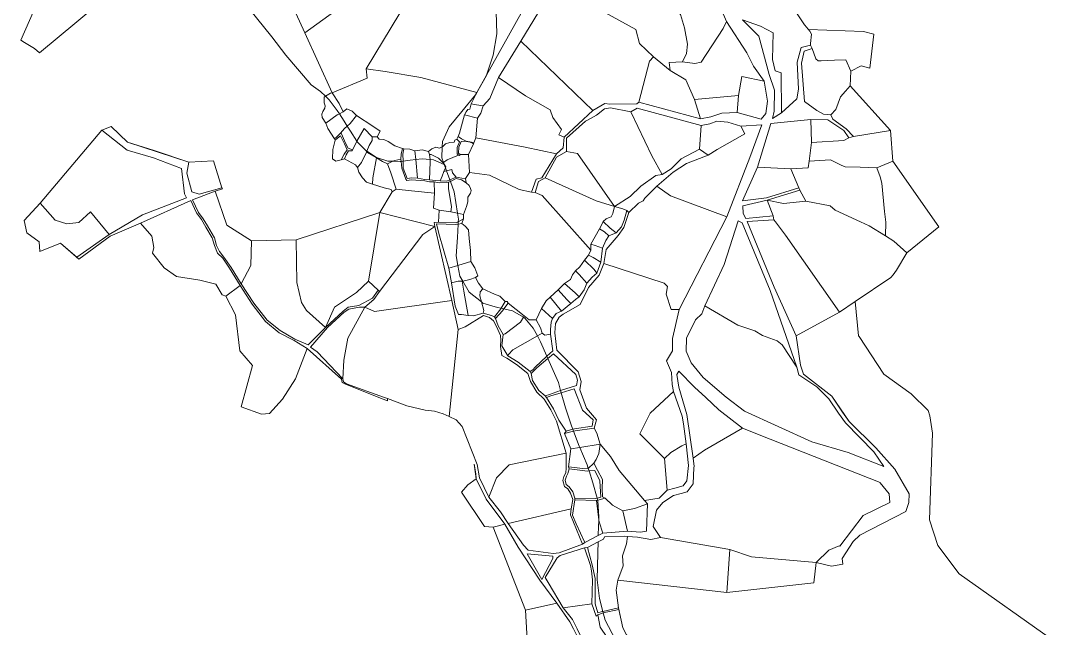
# Model space of a CAD drawing. Header units: metres. Extents: x 542555 to 550520, y 1840485 to 1846995.
# Drawn here: x 542655 to 543629, y 1846001 to 1846573 of the extents above; entities that cross this region are included whole.
import ezdxf

# ---------------------------------------------------------------- set-up
doc = ezdxf.new("R2010")
doc.units = ezdxf.units.M
doc.header["$MEASUREMENT"] = 0
doc.layers.add('Level 30', color=7, linetype='Continuous', lineweight=0)

msp = doc.modelspace()

# ---------------------------------------------------------------- linework, layer by layer
at = {"layer": 'Level 30', "color": 7, "linetype": 'Continuous', "lineweight": 0, "flags": 128}
for points in [[(542737.28, 1846692.23), (542761.17, 1846616.4), (542672.31, 1846542.5), (542667.59, 1846546.59), (542658.25, 1846552.2), (542654.74, 1846554.28), (542654.77, 1846554.34), (542718.92, 1846700.16), (542727.79, 1846697.11), (542730.87, 1846693.28), (542735.02, 1846691.45), (542737.28, 1846692.23)], [(542922.18, 1846561.33), (542947.86, 1846504.78), (542946.17, 1846504.37), (542941.6011, 1846501.559), (542941.6, 1846501.56), (542936.82, 1846505.9), (542928.17, 1846512.18), (542904.19, 1846540.22), (542891.2, 1846557.39), (542876.79, 1846575.35), (542862.15, 1846593.66), (542851.61, 1846609.42), (542823.26, 1846662.12), (542813.4301, 1846673.7199), (542813.5, 1846673.8), (542819.55, 1846678.47), (542866.4, 1846627.47), (542906.88, 1846595.03), (542922.18, 1846561.33)], [(542980.91, 1846603.86), (542922.18, 1846561.33), (542906.88, 1846595.03), (542916.55, 1846606.63), (542957.6, 1846632.16), (542980.91, 1846603.86)], [(543093.05, 1846623.36), (543098.6, 1846603.2), (543102.12, 1846580.9), (543102.77, 1846560.34), (543099.45, 1846540.36), (543093.1883, 1846521.4382), (543084.09, 1846505.12), (543031.39, 1846519.36), (542997.8, 1846525.02), (542980.03, 1846527.24), (543011.7, 1846579.86), (543012.77, 1846582.23), (542997.76, 1846597), (542990.16, 1846603.15), (543089.6497, 1846633.1052), (543093.05, 1846623.36)], [(543142.12, 1846609.2), (543093.1883, 1846521.4382), (543099.45, 1846540.36), (543102.77, 1846560.34), (543102.12, 1846580.9), (543098.6, 1846603.2), (543093.05, 1846623.36), (543089.6497, 1846633.1052), (543095.81, 1846634.96), (543110.27, 1846628.82), (543142.12, 1846609.2)], [(543289.26, 1846532.55), (543277.58, 1846533.97), (543281.36, 1846541.75), (543282.4, 1846550.51), (543279.38, 1846565.92), (543275.76, 1846578.42), (543266.83, 1846587.13), (543255.7, 1846598.44), (543240.42, 1846601.92), (543240.28, 1846606.8), (543259.72, 1846629.94), (543291.56, 1846613.3), (543297.13, 1846607.91), (543298.61, 1846603.79), (543308.18, 1846596.39), (543309.96, 1846593.28), (543319.13, 1846571.86), (543315.9, 1846565.25), (543295.16, 1846533.63), (543289.26, 1846532.55)], [(543011.7, 1846579.86), (542980.03, 1846527.24), (542980.91, 1846518.69), (542947.86, 1846504.78), (542922.18, 1846561.33), (542980.91, 1846603.86), (542989.14, 1846601.39), (543011.7, 1846579.86)], [(543246.71, 1846534.65), (543236.52, 1846495.91), (543234.6, 1846494.46), (543209.31, 1846494.19), (543204.66, 1846494.78), (543193.11, 1846488.28), (543125.34, 1846553.4), (543142.1, 1846580.86), (543147.87, 1846581.3), (543161.45, 1846588.14), (543162.21, 1846603.08), (543181.62, 1846591), (543195.32, 1846585.33), (543233.65, 1846564.27), (543237.24, 1846551.24), (543250.31, 1846538.58), (543246.71, 1846534.65)], [(543333.6, 1846520.15), (543330.48, 1846502.4), (543288.76, 1846498.62), (543280.77, 1846517.14), (543265.93, 1846525.96), (543265.11, 1846533.35), (543277.58, 1846533.97), (543289.26, 1846532.55), (543295.16, 1846533.63), (543315.9, 1846565.25), (543319.13, 1846571.86), (543338.06, 1846542.41), (543344.52, 1846529.82), (543354.33, 1846515.9), (543333.6, 1846520.15)], [(543334.14, 1846573.54), (543351.1, 1846567.68), (543363.02, 1846561.31), (543362.25, 1846536.19), (543364.76, 1846525.5), (543370.47, 1846523.72), (543370.89, 1846486), (543362.34, 1846480.68), (543363.86, 1846487.51), (543364.29, 1846507.18), (543359.25, 1846521.94), (543349.55, 1846558.02), (543334.14, 1846573.54)], [(543397.3615, 1846562.8889), (543396.35, 1846564.46), (543448.05, 1846562.66), (543457.67, 1846560), (543453.8, 1846528.11), (543445.9, 1846530.23), (543435.98, 1846525.15), (543431.46, 1846535.93), (543420.6615, 1846535.3898), (543408.07, 1846534.76), (543405.26, 1846535.04), (543403.01, 1846536.9), (543399.56, 1846546.39), (543398.24, 1846549.62), (543398.18, 1846551.35), (543399.17, 1846560.08), (543397.3615, 1846562.8889)], [(543125.34, 1846553.4), (543193.11, 1846488.28), (543166.1, 1846462.97), (543161.22, 1846465.3), (543163.76, 1846470.12), (543155.56, 1846481.6), (543153.14, 1846488.92), (543129.9, 1846501.92), (543104.5, 1846519.24), (543125.34, 1846553.4)], [(543399.56, 1846546.39), (543403.01, 1846536.9), (543405.26, 1846535.04), (543408.07, 1846534.76), (543420.6615, 1846535.3898), (543431.46, 1846535.93), (543435.98, 1846525.15), (543435.45, 1846511.29), (543431.0078, 1846506.3693), (543426.26, 1846501.11), (543421.81, 1846489.05), (543417.27, 1846484.01), (543410.43, 1846484.77), (543404.21, 1846488.26), (543392.53, 1846496.6), (543389.74, 1846532.76), (543392.24, 1846544.08), (543399.56, 1846546.39)], [(543288.76, 1846498.62), (543294.48, 1846480.37), (543236.52, 1846495.91), (543246.71, 1846534.65), (543250.31, 1846538.58), (543265.93, 1846525.96), (543280.77, 1846517.14), (543288.76, 1846498.62)], [(543084.09, 1846505.12), (543083.8123, 1846504.5508), (543082.84, 1846502.82), (543070.06, 1846487.22), (543057.92, 1846472.65), (543051.84, 1846459.09), (543051.5717, 1846453.9559), (543048.87, 1846452.81), (543045.56, 1846453.71), (543041.75, 1846451.9), (543038.47, 1846449.68), (543032.71, 1846450.95), (543025.77, 1846450.23), (543021.05, 1846451.75), (543015.21, 1846452.07), (543013.94, 1846452.35), (543006.78, 1846454.86), (543000.63, 1846459.09), (542996.36, 1846460.73), (542992.2, 1846461.12), (542990.12, 1846463.49), (542993.08, 1846468.58), (542986.03, 1846473.47), (542970.81, 1846483.44), (542966.82, 1846487.54), (542961.57, 1846489.73), (542958.19, 1846486.91), (542954.39, 1846494.8), (542947.86, 1846504.78), (542980.91, 1846518.69), (542980.03, 1846527.24), (542997.8, 1846525.02), (543031.39, 1846519.36), (543084.09, 1846505.12)], [(543084.09, 1846505.12), (543093.1883, 1846521.4382), (543093.03, 1846520.96), (543083.8123, 1846504.5508), (543084.09, 1846505.12)], [(543104.5, 1846519.24), (543129.9, 1846501.92), (543153.14, 1846488.92), (543155.56, 1846481.6), (543163.76, 1846470.12), (543161.22, 1846465.3), (543166.1, 1846462.97), (543165.28, 1846452.93), (543158.97, 1846447.25), (543129.52, 1846453.71), (543082.98, 1846462.34), (543084.59, 1846480.77), (543087.82, 1846485.66), (543089.86, 1846492.44), (543096.16, 1846499.49), (543104.5, 1846519.24)], [(543354.33, 1846515.9), (543357.63, 1846496.8), (543355.94, 1846485.41), (543351.58, 1846479.97), (543329.14, 1846486.19), (543330.48, 1846502.4), (543333.6, 1846520.15), (543354.33, 1846515.9)], [(543440.4753, 1846463.8582), (543438.59, 1846463.55), (543431.8, 1846470.89), (543419.09, 1846479.99), (543417.27, 1846484.01), (543421.81, 1846489.05), (543426.26, 1846501.11), (543431.0078, 1846506.3693), (543435.45, 1846511.29), (543473.52, 1846469.26), (543440.4753, 1846463.8582)], [(542941.6011, 1846501.559), (542945.14, 1846498.33), (542952.62, 1846488.2), (542954.6308, 1846485.0326), (542952.73, 1846484.03), (542941.82, 1846476.3), (542938.6, 1846481.57), (542938.22, 1846484.61), (542938.95, 1846487.23), (542941.08, 1846490.19), (542941.44, 1846492.67), (542940.37, 1846495.24), (542940.27, 1846500.74), (542941.6011, 1846501.559)], [(542958.19, 1846486.91), (542954.6308, 1846485.0326), (542952.62, 1846488.2), (542945.14, 1846498.33), (542941.6011, 1846501.559), (542946.17, 1846504.37), (542947.86, 1846504.78), (542954.39, 1846494.8), (542958.19, 1846486.91)], [(543083.8123, 1846504.5508), (543078.83, 1846494.34), (543077.39, 1846489.41), (543075.69, 1846489.07), (543074.01, 1846486.9), (543072.51, 1846484.03), (543067.61, 1846466.8), (543066.49, 1846463.68), (543065.37, 1846461.06), (543063.43, 1846460.24), (543062.59, 1846458.3), (543058.55, 1846458.16), (543054.61, 1846456.76), (543052.1, 1846454.18), (543051.5717, 1846453.9559), (543051.84, 1846459.09), (543057.92, 1846472.65), (543070.06, 1846487.22), (543082.84, 1846502.82), (543083.8123, 1846504.5508)], [(543330.48, 1846502.4), (543329.14, 1846486.19), (543314.57, 1846485.72), (543304.37, 1846482.1), (543294.48, 1846480.37), (543288.76, 1846498.62), (543330.48, 1846502.4)], [(543078.83, 1846494.34), (543083.59, 1846493.42), (543089.86, 1846492.44), (543087.82, 1846485.66), (543084.59, 1846480.77), (543072.51, 1846484.03), (543074.01, 1846486.9), (543075.69, 1846489.07), (543077.39, 1846489.41), (543078.83, 1846494.34)], [(542954.6308, 1846485.0326), (542959.07, 1846478.04), (542961.9731, 1846473.4474), (542959.42, 1846471.27), (542955.68, 1846466.73), (542951.98, 1846462.9), (542950.05, 1846461.34), (542943.87, 1846471.19), (542941.82, 1846476.3), (542952.73, 1846484.03), (542954.6308, 1846485.0326)], [(542958.19, 1846486.91), (542961.57, 1846489.73), (542966.82, 1846487.54), (542970.81, 1846483.44), (542964.72, 1846475.79), (542961.9731, 1846473.4474), (542959.07, 1846478.04), (542954.6308, 1846485.0326), (542958.19, 1846486.91)], [(542970.81, 1846483.44), (542986.03, 1846473.47), (542993.08, 1846468.58), (542990.12, 1846463.49), (542985.44, 1846463.49), (542978.09, 1846471.21), (542971.2563, 1846459.1553), (542965.05, 1846468.58), (542961.9731, 1846473.4474), (542964.72, 1846475.79), (542970.81, 1846483.44)], [(543084.59, 1846480.77), (543082.98, 1846462.34), (543081.18, 1846457.55), (543079.17, 1846458.45), (543073.96, 1846459.37), (543069.73, 1846461.33), (543066.49, 1846463.68), (543067.61, 1846466.8), (543072.51, 1846484.03), (543084.59, 1846480.77)], [(543229.08, 1846486.78), (543248.83, 1846445.47), (543258.49, 1846427.77), (543252.56, 1846427.06), (543238.55, 1846416.86), (543228.42, 1846407.01), (543213.72, 1846397.79), (543178.86, 1846447.67), (543168.41, 1846449.65), (543168.5, 1846462.02), (543186.33, 1846478.06), (543191.77, 1846480.99), (543196.58, 1846483.9), (543204.08, 1846489.6), (543209.97, 1846490.76), (543229.08, 1846486.78)], [(543295.29, 1846473.93), (543293.53, 1846451.66), (543276.43, 1846442.6), (543266.93, 1846433.14), (543258.49, 1846427.77), (543248.83, 1846445.47), (543229.08, 1846486.78), (543234.89, 1846490.37), (543295.29, 1846473.93)], [(543000, 1846216.92), (543000, 1846214.8021), (542995.98, 1846216.33), (542960.41, 1846230.32), (542957.41, 1846231.98), (542956.74, 1846235.23), (542924.48, 1846263.96), (542912.13, 1846271.57), (542898.11, 1846278.93), (542884.98, 1846289.33), (542872.72, 1846305.92), (542861.42, 1846323.3), (542851.26, 1846339.73), (542844.86, 1846349.07), (542840.04, 1846353.9), (542837.02, 1846360.88), (542834.89, 1846368.32), (542829.13, 1846378.4), (542824.92, 1846385.56), (542820.24, 1846391.9), (542814.94, 1846403.53), (542767.51, 1846382.17), (542739, 1846369.71), (542709.41, 1846348.09), (542707.57, 1846349.92), (542737.95, 1846371.31), (542769.5, 1846389.93), (542810.79, 1846405.79), (542809, 1846409.7), (542805.99, 1846433.57), (542779.71, 1846443.51), (542755.02, 1846450.89), (542731.16, 1846469.48), (542739.77, 1846473.21), (542755.1, 1846458.29), (542813.02, 1846439.49), (542811.05, 1846429), (542815.89, 1846411.44), (542822.66, 1846409.3), (542844.15, 1846415.43), (542844.6, 1846414.29), (542837.86, 1846412.15), (542816.31, 1846404.17), (542821.93, 1846392.14), (542826.45, 1846385.99), (542830.61, 1846379.59), (542836.98, 1846368.28), (542839.1, 1846360.89), (542841.83, 1846355.47), (542846, 1846349.96), (542852.68, 1846340.27), (542862.34, 1846324.86), (542874.24, 1846306.68), (542886.72, 1846290.7), (542899.06, 1846280.84), (542912.87, 1846272.71), (542925.42, 1846267.44), (542941.48, 1846283.8), (542958.13, 1846299.19), (542963.05, 1846302.86), (542972.86, 1846304.44), (542985.88, 1846311.56), (542991.13, 1846319.07), (542992.41, 1846317.78), (542986.99, 1846310.03), (542978.62, 1846302.95), (542973.6, 1846302.9), (542963.71, 1846301.14), (542959.14, 1846298.14), (542943.38, 1846283.86), (542927.36, 1846265.26), (542933.8, 1846260.97), (542958.06, 1846235.36), (542958.47, 1846232.57), (542961.37, 1846230.68), (542996.31, 1846218.29), (543000, 1846216.92)], [(542961.9731, 1846473.4474), (542965.05, 1846468.58), (542971.2563, 1846459.1553), (542970.42, 1846457.68), (542967.12, 1846451.21), (542963.03, 1846452.81), (542960.39, 1846457.3), (542956.65, 1846466.14), (542955.68, 1846466.73), (542959.42, 1846471.27), (542961.9731, 1846473.4474)], [(543332.6, 1846473.26), (543352.44, 1846474.67), (543340.89, 1846443.78), (543319.32, 1846388.02), (543266.27, 1846407.68), (543253.41, 1846417.04), (543268.88, 1846429.99), (543281.41, 1846438.15), (543301.8, 1846446.02), (543310.23, 1846451.4), (543336.16, 1846466.12), (543332.6, 1846473.26)], [(543332.6, 1846473.26), (543336.16, 1846466.12), (543310.23, 1846451.4), (543301.8, 1846446.02), (543293.53, 1846451.66), (543295.29, 1846473.93), (543303.46, 1846475.44), (543309.78, 1846478.05), (543320.17, 1846477.05), (543332.6, 1846473.26)], [(543398.9, 1846457.92), (543396.9, 1846440.36), (543395.93, 1846434.26), (543379.45, 1846433.2), (543348.06, 1846434.69), (543360.69, 1846475.87), (543398.39, 1846479.77), (543398.9, 1846457.92)], [(543429.31, 1846459.96), (543398.9, 1846457.92), (543398.39, 1846479.77), (543414.26, 1846479.22), (543429.55, 1846469.46), (543434.32, 1846462.46), (543429.31, 1846459.96)], [(542769.5, 1846389.93), (542737.95, 1846371.31), (542720.3, 1846392.73), (542709.54, 1846382.67), (542698.02, 1846381.34), (542687.32, 1846384.88), (542672.95, 1846400.92), (542731.16, 1846469.48), (542755.02, 1846450.89), (542779.71, 1846443.51), (542805.99, 1846433.57), (542809, 1846409.7), (542810.79, 1846405.79), (542769.5, 1846389.93)], [(542955.58, 1846464.35), (542959.38, 1846456.7), (542962.01, 1846450.97), (542959.32, 1846447.1), (542956.22, 1846441.55), (542951.48, 1846440.39), (542948.25, 1846442.76), (542948.36, 1846451.27), (542950.75, 1846460.17), (542953.04, 1846461.97), (542955.58, 1846464.35)], [(542963.03, 1846452.81), (542967.12, 1846451.21), (542966.28, 1846450.01), (542963.23, 1846450.1), (542961.07, 1846446.43), (542959.47, 1846442.5), (542956.22, 1846441.55), (542959.32, 1846447.1), (542962.01, 1846450.97), (542959.38, 1846456.7), (542955.58, 1846464.35), (542953.04, 1846461.97), (542950.75, 1846460.17), (542950.05, 1846461.34), (542951.98, 1846462.9), (542955.68, 1846466.73), (542956.65, 1846466.14), (542960.39, 1846457.3), (542963.03, 1846452.81)], [(542982.65, 1846455.14), (542980.4435, 1846449.7257), (542980.11, 1846449.94), (542971.78, 1846458.36), (542971.2563, 1846459.1553), (542978.09, 1846471.21), (542985.44, 1846463.49), (542985.49, 1846459.97), (542982.65, 1846455.14)], [(542990.12, 1846463.49), (542992.2, 1846461.12), (542996.36, 1846460.73), (543000.63, 1846459.09), (543006.78, 1846454.86), (543013.94, 1846452.35), (543012.96, 1846447.17), (543012.63, 1846442.43), (543006.77, 1846441.13), (543004.9602, 1846440.286), (543000.27, 1846440.37), (542989.59, 1846443.85), (542980.4435, 1846449.7257), (542982.65, 1846455.14), (542985.49, 1846459.97), (542985.44, 1846463.49), (542990.12, 1846463.49)], [(543081.18, 1846457.55), (543080.86, 1846456.85), (543079.91, 1846457.24), (543077.85, 1846458.18), (543072.61, 1846459.15), (543069.28, 1846459.04), (543067.1, 1846453.53), (543066.84, 1846447.97), (543068.22, 1846446.61), (543067.59, 1846445.66), (543066.78, 1846446.07), (543065.39, 1846447.46), (543065.59, 1846453.15), (543067.71, 1846458.79), (543065.37, 1846461.06), (543066.49, 1846463.68), (543069.73, 1846461.33), (543073.96, 1846459.37), (543079.17, 1846458.45), (543081.18, 1846457.55)], [(543475.71, 1846440.49), (543460.48, 1846434.15), (543444.9184, 1846434.6935), (543430.7, 1846435.19), (543426.85, 1846436.56), (543416.86, 1846441.57), (543396.9, 1846440.36), (543398.9, 1846457.92), (543429.31, 1846459.96), (543434.32, 1846462.46), (543438.59, 1846463.55), (543440.4753, 1846463.8582), (543473.52, 1846469.26), (543475.71, 1846440.49)], [(542780.31, 1846450.51), (542813.02, 1846439.49), (542755.1, 1846458.29), (542780.31, 1846450.51)], [(542971.2563, 1846459.1553), (542971.78, 1846458.36), (542980.11, 1846449.94), (542980.4435, 1846449.7257), (542980.16, 1846449.03), (542975.45, 1846439.28), (542971.84, 1846434.52), (542969.78, 1846436.96), (542959.47, 1846442.5), (542961.07, 1846446.43), (542963.23, 1846450.1), (542966.28, 1846450.01), (542967.12, 1846451.21), (542970.42, 1846457.68), (542971.2563, 1846459.1553)], [(543051.5717, 1846453.9559), (543051.03, 1846443.59), (543052.6983, 1846439.0182), (543052.46, 1846438.83), (543047.83, 1846443.37), (543041.19, 1846446.84), (543039.55, 1846446.61), (543038.47, 1846449.68), (543041.75, 1846451.9), (543045.56, 1846453.71), (543048.87, 1846452.81), (543051.5717, 1846453.9559)], [(543065.39, 1846447.46), (543066.78, 1846446.07), (543056.12, 1846441.72), (543052.6988, 1846439.0186), (543052.6983, 1846439.0182), (543051.03, 1846443.59), (543051.5717, 1846453.9559), (543052.1, 1846454.18), (543054.61, 1846456.76), (543058.55, 1846458.16), (543062.59, 1846458.3), (543063.43, 1846460.24), (543065.37, 1846461.06), (543067.71, 1846458.79), (543065.59, 1846453.15), (543065.39, 1846447.46)], [(543080.86, 1846456.85), (543076.15, 1846446.76), (543068.22, 1846446.61), (543066.84, 1846447.97), (543067.1, 1846453.53), (543069.28, 1846459.04), (543072.61, 1846459.15), (543077.85, 1846458.18), (543079.91, 1846457.24), (543080.86, 1846456.85)], [(543082.98, 1846462.34), (543129.52, 1846453.71), (543158.97, 1846447.25), (543145.15, 1846424.84), (543139.81, 1846423.52), (543135.62, 1846411.17), (543123.8, 1846413.87), (543095.91, 1846427.12), (543077.17, 1846429.61), (543076.15, 1846446.76), (543080.86, 1846456.85), (543081.18, 1846457.55), (543082.98, 1846462.34)], [(542980.16, 1846449.03), (542989.73, 1846443.58), (542986.2, 1846424.63), (542985.7, 1846418.84), (542980.29, 1846420.61), (542976.31, 1846424.63), (542973.09, 1846430.19), (542971.84, 1846434.52), (542975.45, 1846439.28), (542980.16, 1846449.03)], [(542980.4435, 1846449.7257), (542989.59, 1846443.85), (543000.27, 1846440.37), (543004.9602, 1846440.286), (542999.93, 1846437.94), (542995.2, 1846440.2), (542989.73, 1846443.58), (542980.16, 1846449.03), (542980.4435, 1846449.7257)], [(543008.26, 1846414.03), (543004.28, 1846411.69), (543003.3, 1846413.6), (542996.72, 1846415.22), (542985.7, 1846418.84), (542986.2, 1846424.63), (542989.73, 1846443.58), (542995.2, 1846440.2), (542999.93, 1846437.94), (543003.06, 1846429.36), (543008.26, 1846414.03)], [(543013.94, 1846452.35), (543015.21, 1846452.07), (543014.34, 1846446.87), (543014.5828, 1846440.4947), (543012.8433, 1846440.2702), (543012.63, 1846442.43), (543012.96, 1846447.17), (543013.94, 1846452.35)], [(543021.44, 1846441.38), (543014.5828, 1846440.4947), (543014.34, 1846446.87), (543015.21, 1846452.07), (543021.05, 1846451.75), (543025.77, 1846450.23), (543026.5299, 1846441.945), (543021.44, 1846441.38)], [(543032.61, 1846442.62), (543026.5299, 1846441.945), (543025.77, 1846450.23), (543032.71, 1846450.95), (543038.47, 1846449.68), (543039.55, 1846446.61), (543040.0039, 1846441.9888), (543032.61, 1846442.62)], [(543053.1584, 1846437.7572), (543053.38, 1846437.15), (543043.27, 1846441.71), (543040.0039, 1846441.9888), (543039.55, 1846446.61), (543041.19, 1846446.84), (543047.83, 1846443.37), (543052.46, 1846438.83), (543053.1584, 1846437.7572)], [(543077.17, 1846429.61), (543073.24, 1846424.11), (543069.99, 1846424.34), (543064.55, 1846425.42), (543061.08, 1846429.43), (543060.49, 1846432.47), (543055.5299, 1846431.2633), (543054.5274, 1846434.0093), (543054.96, 1846434.99), (543053.1604, 1846437.7542), (543052.6988, 1846439.0186), (543056.12, 1846441.72), (543066.78, 1846446.07), (543067.59, 1846445.66), (543068.22, 1846446.61), (543076.15, 1846446.76), (543077.17, 1846429.61)], [(543196.47, 1846403.06), (543148.31, 1846424.66), (543158.97, 1846444.07), (543168.41, 1846449.65), (543178.86, 1846447.67), (543213.72, 1846397.79), (543196.47, 1846403.06)], [(543293.53, 1846451.66), (543301.8, 1846446.02), (543281.41, 1846438.15), (543268.88, 1846429.99), (543253.41, 1846417.04), (543242.05, 1846405.71), (543240.67, 1846403.15), (543236.28, 1846401.03), (543227.11, 1846392.19), (543225.15, 1846393.91), (543221.47, 1846395.66), (543213.72, 1846397.79), (543228.42, 1846407.01), (543238.55, 1846416.86), (543252.56, 1846427.06), (543258.49, 1846427.77), (543266.93, 1846433.14), (543276.43, 1846442.6), (543293.53, 1846451.66)], [(542813.02, 1846439.49), (542836.22, 1846440.72), (542844.15, 1846415.43), (542822.66, 1846409.3), (542815.89, 1846411.44), (542811.05, 1846429), (542813.02, 1846439.49)], [(543044.02, 1846420.82), (543044.11, 1846410.15), (543022.53, 1846412.55), (543008.26, 1846414.03), (543003.06, 1846429.36), (542999.93, 1846437.94), (543004.9602, 1846440.286), (543011.99, 1846440.16), (543012.8433, 1846440.2702), (543013.49, 1846433.72), (543017.29, 1846423.44), (543018.29, 1846422.15), (543022.63, 1846422.94), (543035.11, 1846421.99), (543039.6, 1846421.08), (543044.02, 1846420.82)], [(543011.99, 1846440.16), (543004.9602, 1846440.286), (543006.77, 1846441.13), (543012.63, 1846442.43), (543012.8433, 1846440.2702), (543011.99, 1846440.16)], [(543059.1243, 1846421.416), (543057.46, 1846420.57), (543048.75, 1846420.05), (543044.02, 1846420.82), (543039.6, 1846421.08), (543035.11, 1846421.99), (543022.63, 1846422.94), (543018.29, 1846422.15), (543017.29, 1846423.44), (543013.49, 1846433.72), (543012.8433, 1846440.2702), (543014.5828, 1846440.4947), (543014.84, 1846433.74), (543018.63, 1846423.99), (543022.8, 1846424.81), (543028.13, 1846424.5), (543035.11, 1846423.07), (543039.58, 1846422.92), (543045.12, 1846422.36), (543049.59, 1846421.95), (543055.8, 1846421.75), (543058.5771, 1846422.9148), (543059.1243, 1846421.416)], [(543026.5299, 1846441.945), (543028.13, 1846424.5), (543022.8, 1846424.81), (543018.63, 1846423.99), (543014.84, 1846433.74), (543014.5828, 1846440.4947), (543021.44, 1846441.38), (543026.5299, 1846441.945)], [(543040.0039, 1846441.9888), (543040.21, 1846439.89), (543039.58, 1846422.92), (543035.11, 1846423.07), (543028.13, 1846424.5), (543026.5299, 1846441.945), (543032.61, 1846442.62), (543040.0039, 1846441.9888)], [(543053.38, 1846437.15), (543054.527, 1846434.0083), (543053.05, 1846430.66), (543051.36, 1846426.26), (543049.59, 1846421.95), (543045.12, 1846422.36), (543039.58, 1846422.92), (543040.21, 1846439.89), (543040.0039, 1846441.9888), (543043.27, 1846441.71), (543053.38, 1846437.15)], [(543053.1584, 1846437.7572), (543052.46, 1846438.83), (543052.6983, 1846439.0182), (543053.1584, 1846437.7572)], [(543055.5292, 1846431.2631), (543053.05, 1846430.66), (543054.527, 1846434.0083), (543055.5292, 1846431.2631)], [(543054.96, 1846434.99), (543054.5274, 1846434.0093), (543053.1604, 1846437.7542), (543054.96, 1846434.99)], [(543379.45, 1846433.2), (543387.16, 1846415.4), (543356.82, 1846405.98), (543334.21, 1846403.17), (543348.06, 1846434.69), (543379.45, 1846433.2)], [(543468.86, 1846382.93), (543468.58, 1846370.26), (543453.19, 1846379.51), (543445.1709, 1846383.2405), (543421.44, 1846394.28), (543416.49, 1846398.29), (543393.69, 1846402.81), (543388.11, 1846413.06), (543387.16, 1846415.4), (543379.45, 1846433.2), (543395.93, 1846434.26), (543396.9, 1846440.36), (543416.86, 1846441.57), (543426.85, 1846436.56), (543430.7, 1846435.19), (543444.9184, 1846434.6935), (543460.48, 1846434.15), (543463.76, 1846425.78), (543465.3, 1846419.7), (543467.83, 1846392.9), (543468.86, 1846382.93)], [(543475.71, 1846440.49), (543519.02, 1846378.74), (543488.68, 1846354.01), (543476.44, 1846365.06), (543468.58, 1846370.26), (543468.86, 1846382.93), (543467.83, 1846392.9), (543465.3, 1846419.7), (543463.76, 1846425.78), (543460.48, 1846434.15), (543475.71, 1846440.49)], [(543055.8, 1846421.75), (543049.59, 1846421.95), (543051.36, 1846426.26), (543053.05, 1846430.66), (543055.5292, 1846431.2631), (543058.5771, 1846422.9148), (543055.8, 1846421.75)], [(543058.5774, 1846422.9149), (543058.5771, 1846422.9148), (543055.5292, 1846431.2631), (543055.5299, 1846431.2633), (543060.49, 1846432.47), (543061.08, 1846429.43), (543064.55, 1846425.42), (543058.5774, 1846422.9149)], [(543073.24, 1846424.11), (543073.97, 1846420.01), (543069.46, 1846422.78), (543064.68, 1846424.24), (543059.1246, 1846421.4161), (543059.1243, 1846421.416), (543058.5771, 1846422.9148), (543058.5774, 1846422.9149), (543064.55, 1846425.42), (543069.99, 1846424.34), (543073.24, 1846424.11)], [(543073.97, 1846420.01), (543076.89, 1846417.59), (543078.09, 1846414.68), (543078.66, 1846412.72), (543078.16, 1846410.17), (543075.72, 1846406.41), (543075.56, 1846402.29), (543074.41, 1846397.86), (543071.6, 1846390.35), (543065.8945, 1846391.5063), (543062.77, 1846411.43), (543059.1243, 1846421.416), (543059.1246, 1846421.4161), (543064.68, 1846424.24), (543069.46, 1846422.78), (543073.97, 1846420.01)], [(543191.39, 1846356.6), (543189, 1846351.9), (543185.35, 1846347.33), (543181.02, 1846340.98), (543176.79, 1846337.08), (543174.16, 1846333.28), (543172.33, 1846328.94), (543166.53, 1846325.21), (543160.65, 1846319.39), (543153.11, 1846312.46), (543149.26, 1846308.82), (543144.96, 1846301.77), (543139.88, 1846290.94), (543133.34, 1846290.95), (543128.65, 1846294.67), (543113.39, 1846306.84), (543112.49, 1846308.32), (543110.57, 1846308.28), (543105.59, 1846313.2), (543100.78, 1846315.14), (543089.83, 1846320.17), (543085.65, 1846325.55), (543082.9, 1846330.91), (543084.99, 1846332.43), (543082.15, 1846339.94), (543078.34, 1846345.8), (543078.02, 1846356.32), (543076.79, 1846367.56), (543076.18, 1846375.69), (543073.02, 1846379.1), (543069.96, 1846381.73), (543071.52, 1846386.23), (543071.6, 1846390.35), (543074.41, 1846397.86), (543075.56, 1846402.29), (543075.72, 1846406.41), (543078.16, 1846410.17), (543078.66, 1846412.72), (543078.09, 1846414.68), (543076.89, 1846417.59), (543073.97, 1846420.01), (543073.24, 1846424.11), (543077.17, 1846429.61), (543095.91, 1846427.12), (543123.8, 1846413.87), (543135.62, 1846411.17), (543138.87, 1846410.77), (543145.51, 1846407.99), (543191.39, 1846356.6)], [(543148.31, 1846424.66), (543196.47, 1846403.06), (543213.72, 1846397.79), (543212.04, 1846391.02), (543210.36, 1846388.07), (543207.96, 1846387.16), (543205.83, 1846386.17), (543203.08, 1846383.55), (543201.26, 1846380.07), (543199.55, 1846376.56), (543191.29, 1846362.22), (543191.39, 1846356.6), (543145.51, 1846407.99), (543138.87, 1846410.77), (543142.14, 1846421.41), (543148.31, 1846424.66)], [(543048.66, 1846394.2), (543048, 1846383.09), (543043.85, 1846382.62), (543044.36, 1846378.76), (542992.7, 1846392.24), (543004.28, 1846411.69), (543008.26, 1846414.03), (543022.53, 1846412.55), (543044.11, 1846410.15), (543043.16, 1846396.15), (543048.66, 1846394.2)], [(543060.31, 1846397.58), (543059.56, 1846392.79), (543048.66, 1846394.2), (543043.16, 1846396.15), (543044.11, 1846410.15), (543044.02, 1846420.82), (543048.75, 1846420.05), (543057.46, 1846420.57), (543057.34, 1846414.58), (543060.31, 1846397.58)], [(543062.77, 1846411.43), (543065.8945, 1846391.5063), (543059.56, 1846392.79), (543060.31, 1846397.58), (543057.34, 1846414.58), (543057.46, 1846420.57), (543059.1243, 1846421.416), (543062.77, 1846411.43)], [(543253.41, 1846417.04), (543266.27, 1846407.68), (543319.32, 1846388.02), (543274.46, 1846300.76), (543266.92, 1846300.71), (543262.33, 1846315.33), (543263.41, 1846322.36), (543260.27, 1846325.56), (543203.62, 1846344.04), (543205.67, 1846357.21), (543217.2, 1846370.42), (543222.55, 1846377.98), (543227.11, 1846392.19), (543236.28, 1846401.03), (543240.67, 1846403.15), (543242.05, 1846405.71), (543253.41, 1846417.04)], [(542871.37, 1846342.19), (542862.34, 1846324.86), (542852.68, 1846340.27), (542846, 1846349.96), (542841.83, 1846355.47), (542839.1, 1846360.89), (542836.98, 1846368.28), (542830.61, 1846379.59), (542826.45, 1846385.99), (542821.93, 1846392.14), (542816.31, 1846404.17), (542837.86, 1846412.15), (542848.72, 1846380.26), (542872.09, 1846365.27), (542871.37, 1846342.19)], [(543388.11, 1846413.06), (543393.69, 1846402.81), (543372.59, 1846400.46), (543357.3, 1846403.58), (543388.11, 1846413.06)], [(542672.95, 1846400.92), (542687.32, 1846384.88), (542698.02, 1846381.34), (542709.54, 1846382.67), (542720.3, 1846392.73), (542737.95, 1846371.31), (542707.57, 1846349.92), (542692.25, 1846363.36), (542672.65, 1846355.32), (542672.19, 1846364.41), (542660.51, 1846373.08), (542657.89, 1846384.7), (542672.95, 1846400.92)], [(542861.42, 1846323.3), (542847.77, 1846313.44), (542844.46, 1846314.59), (542838.53, 1846324.59), (542823.41, 1846328.4), (542801.24, 1846331.96), (542789.67, 1846340.04), (542778.66, 1846353.64), (542780.12, 1846359.14), (542778.25, 1846369.7), (542767.51, 1846382.17), (542814.94, 1846403.53), (542820.24, 1846391.9), (542824.92, 1846385.56), (542829.13, 1846378.4), (542834.89, 1846368.32), (542837.02, 1846360.88), (542840.04, 1846353.9), (542844.86, 1846349.07), (542851.26, 1846339.73), (542861.42, 1846323.3)], [(543213.72, 1846397.79), (543221.47, 1846395.66), (543225.15, 1846393.91), (543222.72, 1846384.86), (543220.14, 1846378.54), (543215.07, 1846373.07), (543209.58, 1846377.33), (543203.08, 1846383.55), (543205.83, 1846386.17), (543207.96, 1846387.16), (543210.36, 1846388.07), (543212.04, 1846391.02), (543213.72, 1846397.79)], [(543357.3, 1846403.58), (543362.84, 1846388.91), (543337.26, 1846386.39), (543334.87, 1846391.25), (543334.26, 1846398.28), (543357.3, 1846403.58)], [(543468.58, 1846370.26), (543476.44, 1846365.06), (543488.68, 1846354.01), (543478.89, 1846337.76), (543475.93, 1846333.33), (543473.63, 1846330.8), (543440.1801, 1846308.3688), (543440.0602, 1846308.2883), (543425.24, 1846298.35), (543374.65, 1846370.73), (543365.18, 1846383.16), (543363.54, 1846385.17), (543362.84, 1846388.91), (543357.3, 1846403.58), (543372.59, 1846400.46), (543393.69, 1846402.81), (543416.49, 1846398.29), (543421.44, 1846394.28), (543445.1709, 1846383.2405), (543453.19, 1846379.51), (543468.58, 1846370.26)], [(542992.7, 1846392.24), (542982.03, 1846327.3), (542970.64, 1846316.73), (542950.04, 1846302.86), (542941.48, 1846283.8), (542923.57, 1846299.91), (542919.02, 1846307.29), (542914.78, 1846326.04), (542913.94, 1846366.48), (542992.7, 1846392.24)], [(542992.7, 1846392.24), (543044.36, 1846378.76), (543033.19, 1846371.45), (542992.41, 1846317.78), (542991.13, 1846319.07), (542982.03, 1846327.3), (542992.7, 1846392.24)], [(543066.78, 1846385.86), (543066.6313, 1846383.4506), (543064.59, 1846382.29), (543048, 1846383.09), (543048.66, 1846394.2), (543059.56, 1846392.79), (543065.8945, 1846391.5063), (543066.78, 1846385.86)], [(543065.8945, 1846391.5063), (543071.6, 1846390.35), (543071.52, 1846386.23), (543066.6313, 1846383.4506), (543066.78, 1846385.86), (543065.8945, 1846391.5063)], [(543066.6313, 1846383.4506), (543071.52, 1846386.23), (543069.96, 1846381.73), (543066.487, 1846381.112), (543066.6313, 1846383.4506)], [(543225.15, 1846393.91), (543227.11, 1846392.19), (543222.55, 1846377.98), (543217.2, 1846370.42), (543205.67, 1846357.21), (543203.62, 1846344.04), (543199.04, 1846333.11), (543189.1, 1846321.62), (543181.34, 1846305.56), (543165.45, 1846296.48), (543161.44, 1846293.51), (543158.02, 1846287.71), (543157.58, 1846278.79), (543159.21, 1846262.43), (543179.27, 1846241.92), (543182.24, 1846233), (543181.05, 1846224.97), (543187.3, 1846207.72), (543196.81, 1846197.01), (543194.38, 1846189.02), (543176.49, 1846186.49), (543175.1197, 1846186.1346), (543174.4258, 1846187.9685), (543176.09, 1846188.45), (543192.74, 1846190.93), (543193.45, 1846196.84), (543183.52, 1846205.94), (543175.65, 1846225.9), (543163.4401, 1846222.372), (543162.89, 1846224.3379), (543177.79, 1846229.25), (543178.71, 1846234.25), (543177.13, 1846239.51), (543156.28, 1846259.12), (543150.8937, 1846254.6007), (543149.9816, 1846256.6946), (543155.47, 1846261.78), (543153.34, 1846277.61), (543153.25, 1846281.9), (543153.92, 1846288.94), (543155.38, 1846292.3), (543158.59, 1846296.83), (543163.7, 1846299.33), (543172.67, 1846306.35), (543176.96, 1846310.12), (543180.45, 1846312.56), (543185.01, 1846319.39), (543187.54, 1846325.42), (543192.72, 1846331.12), (543196.88, 1846334.98), (543200.74, 1846345.22), (543202.37, 1846358.5), (543205.57, 1846365.6), (543208.25, 1846370.27), (543215.07, 1846373.07), (543220.14, 1846378.54), (543222.72, 1846384.86), (543225.15, 1846393.91)], [(543425.24, 1846298.35), (543384.46, 1846276.03), (543363.87, 1846321.92), (543338.34, 1846383.58), (543363.54, 1846385.17), (543365.18, 1846383.16), (543374.65, 1846370.73), (543425.24, 1846298.35)], [(542987.71, 1846299.02), (542978.62, 1846302.95), (542986.99, 1846310.03), (542992.41, 1846317.78), (543033.19, 1846371.45), (543044.36, 1846378.76), (543060.66, 1846309.23), (542987.71, 1846299.02)], [(543185.63, 1846081.43), (543183.63, 1846079.77), (543172.23, 1846107.55), (543172.87, 1846112.98), (543174.37, 1846121.95), (543172.22, 1846127.69), (543169.66, 1846131.86), (543166.66, 1846133.96), (543164.87, 1846139.62), (543165.81, 1846143.62), (543167.94, 1846146.99), (543168.14, 1846151.38), (543168.05, 1846165.33), (543159.13, 1846195.61), (543153.81, 1846206.16), (543147.46, 1846216.26), (543140.44, 1846222.92), (543134.67, 1846232.97), (543132.07, 1846240.48), (543121.28, 1846249.02), (543112.22, 1846254.8), (543107.73, 1846257.54), (543106.22, 1846266.05), (543106.48, 1846271.8), (543106.18, 1846276.29), (543102.48, 1846284.78), (543099.58, 1846290.2), (543095.86, 1846293.12), (543090.4, 1846295.15), (543073.14, 1846284.44), (543066.46, 1846281.94), (543060.66, 1846309.23), (543044.36, 1846378.76), (543043.85, 1846382.62), (543048, 1846383.09), (543064.59, 1846382.29), (543066.6313, 1846383.4506), (543066.487, 1846381.112), (543064.34, 1846380.73), (543046.2, 1846381.33), (543048.13, 1846372.34), (543057.6, 1846339.61), (543060.13, 1846325.83), (543063.8, 1846303.77), (543066.92, 1846296.1), (543069.64, 1846295.89), (543075.96, 1846295.25), (543081.03, 1846294.93), (543090.09, 1846297.15), (543097.74, 1846295.11), (543100.62, 1846293.73), (543101.48, 1846292.38), (543104.17, 1846285.29), (543108.94, 1846277.23), (543108.27, 1846271.93), (543107.71, 1846266.53), (543113.18, 1846257.18), (543122.89, 1846251.06), (543134.14, 1846242.4), (543135.09, 1846240.33), (543136.59, 1846234.04), (543142.42, 1846224.47), (543148.31, 1846219.49), (543149.51, 1846217.97), (543156.08, 1846207.19), (543161.33, 1846196.47), (543168.14, 1846186.15), (543166.62, 1846183.93), (543172.58, 1846169.4), (543170.43, 1846152.44), (543170.86, 1846150.72), (543169.74, 1846146.43), (543168.29, 1846143.72), (543167.16, 1846139.93), (543168.03, 1846135.95), (543170.95, 1846133.76), (543174.28, 1846128.96), (543176.29, 1846123.2), (543176.32, 1846121.48), (543174.09, 1846107.03), (543177.63, 1846098.97), (543185.63, 1846081.43)], [(543065.71, 1846368.52), (543064.46, 1846351.17), (543066.1518, 1846342.2154), (543057.6, 1846339.61), (543048.13, 1846372.34), (543046.2, 1846381.33), (543064.34, 1846380.73), (543066.487, 1846381.112), (543065.71, 1846368.52)], [(543069.96, 1846381.73), (543073.02, 1846379.1), (543076.18, 1846375.69), (543076.79, 1846367.56), (543078.02, 1846356.32), (543078.34, 1846345.8), (543071.32, 1846343.79), (543066.1518, 1846342.2154), (543064.46, 1846351.17), (543065.71, 1846368.52), (543066.487, 1846381.112), (543069.96, 1846381.73)], [(543199.55, 1846376.56), (543204.15, 1846373.92), (543208.25, 1846370.27), (543205.57, 1846365.6), (543202.37, 1846358.5), (543195.47, 1846361.13), (543191.29, 1846362.22), (543199.55, 1846376.56)], [(543203.08, 1846383.55), (543209.58, 1846377.33), (543215.07, 1846373.07), (543208.25, 1846370.27), (543204.15, 1846373.92), (543199.55, 1846376.56), (543201.26, 1846380.07), (543203.08, 1846383.55)], [(543329.81, 1846285.94), (543298.74, 1846304.22), (543316.92, 1846342.97), (543329.86, 1846384.18), (543333.67, 1846382.49), (543360.09, 1846318.54), (543385.34, 1846246.46), (543371.47, 1846267.41), (543366.69, 1846271.13), (543353, 1846276.25), (543345.74, 1846280.66), (543329.81, 1846285.94)], [(542913.94, 1846366.48), (542914.78, 1846326.04), (542919.02, 1846307.29), (542923.57, 1846299.91), (542941.48, 1846283.8), (542925.42, 1846267.44), (542912.87, 1846272.71), (542899.06, 1846280.84), (542886.72, 1846290.7), (542874.24, 1846306.68), (542862.34, 1846324.86), (542871.37, 1846342.19), (542872.09, 1846365.27), (542913.94, 1846366.48)], [(542707.57, 1846349.92), (542709.41, 1846348.09), (542692.25, 1846363.36), (542707.57, 1846349.92)], [(543191.29, 1846362.22), (543195.47, 1846361.13), (543202.37, 1846358.5), (543200.74, 1846345.22), (543193.44, 1846349.87), (543189, 1846351.9), (543191.39, 1846356.6), (543191.29, 1846362.22)], [(543084.99, 1846332.43), (543082.9, 1846330.91), (543077.54, 1846328.91), (543070.7399, 1846327.5838), (543068.08, 1846332.01), (543066.1518, 1846342.2154), (543071.32, 1846343.79), (543078.34, 1846345.8), (543082.15, 1846339.94), (543084.99, 1846332.43)], [(543185.35, 1846347.33), (543194.33, 1846338.45), (543196.88, 1846334.98), (543192.72, 1846331.12), (543187.54, 1846325.42), (543180.27, 1846333.63), (543176.79, 1846337.08), (543181.02, 1846340.98), (543185.35, 1846347.33)], [(543189, 1846351.9), (543193.44, 1846349.87), (543200.74, 1846345.22), (543196.88, 1846334.98), (543194.33, 1846338.45), (543185.35, 1846347.33), (543189, 1846351.9)], [(543066.1518, 1846342.2154), (543068.08, 1846332.01), (543070.7399, 1846327.5838), (543070.31, 1846327.5), (543066.63, 1846327.29), (543060.13, 1846325.83), (543057.6, 1846339.61), (543066.1518, 1846342.2154)], [(543203.62, 1846344.04), (543260.27, 1846325.56), (543263.41, 1846322.36), (543262.33, 1846315.33), (543266.92, 1846300.71), (543274.46, 1846300.76), (543268.06, 1846273.59), (543268.27, 1846261.84), (543262.69, 1846252.26), (543267.19, 1846241.48), (543267.75, 1846230.14), (543269.28, 1846223.56), (543247.19, 1846203.11), (543237.46, 1846183.53), (543260.6, 1846160.44), (543263.06, 1846130.75), (543255.63, 1846123.17), (543241.83, 1846120.75), (543218.03, 1846149.03), (543209.93, 1846162.38), (543200.01, 1846173.95), (543197.11, 1846184.35), (543194.38, 1846189.02), (543196.81, 1846197.01), (543187.3, 1846207.72), (543181.05, 1846224.97), (543182.24, 1846233), (543179.27, 1846241.92), (543159.21, 1846262.43), (543157.58, 1846278.79), (543158.02, 1846287.71), (543161.44, 1846293.51), (543165.45, 1846296.48), (543181.34, 1846305.56), (543189.1, 1846321.62), (543199.04, 1846333.11), (543203.62, 1846344.04)], [(543176.79, 1846337.08), (543180.27, 1846333.63), (543187.54, 1846325.42), (543185.01, 1846319.39), (543180.45, 1846312.56), (543176.49, 1846316.29), (543166.53, 1846325.21), (543172.33, 1846328.94), (543174.16, 1846333.28), (543176.79, 1846337.08)], [(542982.03, 1846327.3), (542991.13, 1846319.07), (542985.88, 1846311.56), (542972.86, 1846304.44), (542963.05, 1846302.86), (542958.13, 1846299.19), (542941.48, 1846283.8), (542950.04, 1846302.86), (542970.64, 1846316.73), (542982.03, 1846327.3)], [(543070.31, 1846327.5), (543071.68, 1846317.92), (543075.96, 1846295.25), (543069.64, 1846295.89), (543066.92, 1846296.1), (543063.8, 1846303.77), (543060.13, 1846325.83), (543066.63, 1846327.29), (543070.31, 1846327.5)], [(543088.295, 1846308.0071), (543090.51, 1846299.68), (543090.09, 1846297.15), (543081.03, 1846294.93), (543075.96, 1846295.25), (543071.68, 1846317.92), (543070.31, 1846327.5), (543070.7399, 1846327.5838), (543076.98, 1846317.2), (543088.295, 1846308.0071)], [(543082.9, 1846330.91), (543085.65, 1846325.55), (543089.83, 1846320.17), (543087.19, 1846317.52), (543086.77, 1846313.74), (543088.295, 1846308.0071), (543076.98, 1846317.2), (543070.7399, 1846327.5838), (543077.54, 1846328.91), (543082.9, 1846330.91)], [(542857.03, 1846295.59), (542847.77, 1846313.44), (542861.42, 1846323.3), (542872.72, 1846305.92), (542884.98, 1846289.33), (542898.11, 1846278.93), (542912.13, 1846271.57), (542924.48, 1846263.96), (542913.3, 1846235.38), (542901.02, 1846216.23), (542888.89, 1846202.69), (542881.41, 1846202.06), (542862.13, 1846208.94), (542873, 1846248.14), (542861.12, 1846261.95), (542857.03, 1846295.59)], [(543110.57, 1846308.28), (543106.9655, 1846301.9766), (543103.52, 1846302.79), (543089.83, 1846306.76), (543088.295, 1846308.0071), (543086.77, 1846313.74), (543087.19, 1846317.52), (543089.83, 1846320.17), (543100.78, 1846315.14), (543105.59, 1846313.2), (543110.57, 1846308.28)], [(543160.65, 1846319.39), (543168.85, 1846310.32), (543172.67, 1846306.35), (543163.7, 1846299.33), (543153.11, 1846312.46), (543160.65, 1846319.39)], [(543166.53, 1846325.21), (543176.49, 1846316.29), (543180.45, 1846312.56), (543176.96, 1846310.12), (543172.67, 1846306.35), (543168.85, 1846310.32), (543160.65, 1846319.39), (543166.53, 1846325.21)], [(543066.46, 1846281.94), (543058.15, 1846200.02), (543052.24, 1846202.53), (543044.27, 1846205.06), (543035.42, 1846205.83), (543018.16, 1846210.19), (543000, 1846216.92), (542996.31, 1846218.29), (542961.37, 1846230.68), (542958.47, 1846232.57), (542958.06, 1846235.36), (542958.94, 1846253.05), (542962.48, 1846273.77), (542978.62, 1846302.95), (542987.71, 1846299.02), (543060.66, 1846309.23), (543066.46, 1846281.94)], [(543106.9655, 1846301.9766), (543106.59, 1846301.32), (543100.62, 1846293.73), (543097.74, 1846295.11), (543090.09, 1846297.15), (543090.51, 1846299.68), (543088.295, 1846308.0071), (543089.83, 1846306.76), (543103.52, 1846302.79), (543106.9655, 1846301.9766)], [(543113.39, 1846306.84), (543109.5772, 1846301.36), (543106.9655, 1846301.9766), (543110.57, 1846308.28), (543112.49, 1846308.32), (543113.39, 1846306.84)], [(543128.65, 1846294.67), (543127.8672, 1846293.4131), (543117.71, 1846299.44), (543109.5772, 1846301.36), (543113.39, 1846306.84), (543128.65, 1846294.67)], [(543153.11, 1846312.46), (543163.7, 1846299.33), (543158.59, 1846296.83), (543155.38, 1846292.3), (543144.96, 1846301.77), (543149.26, 1846308.82), (543153.11, 1846312.46)], [(542958.94, 1846253.05), (542958.06, 1846235.36), (542933.8, 1846260.97), (542927.36, 1846265.26), (542943.38, 1846283.86), (542959.14, 1846298.14), (542963.71, 1846301.14), (542973.6, 1846302.9), (542978.62, 1846302.95), (542962.48, 1846273.77), (542958.94, 1846253.05)], [(543109.5772, 1846301.36), (543108.29, 1846299.51), (543101.48, 1846292.38), (543100.62, 1846293.73), (543106.59, 1846301.32), (543106.9655, 1846301.9766), (543109.5772, 1846301.36)], [(543117.71, 1846299.44), (543127.8672, 1846293.4131), (543125.1, 1846288.97), (543110.57, 1846277.72), (543108.94, 1846277.23), (543104.17, 1846285.29), (543101.48, 1846292.38), (543108.29, 1846299.51), (543109.5772, 1846301.36), (543117.71, 1846299.44)], [(543144.96, 1846301.77), (543155.38, 1846292.3), (543153.92, 1846288.94), (543153.25, 1846281.9), (543153.34, 1846277.61), (543148.05, 1846276.5), (543145.57, 1846278.51), (543144.03, 1846283.38), (543139.88, 1846290.94), (543144.96, 1846301.77)], [(543424.53, 1846203.03), (543431.18, 1846193.97), (543457.61, 1846166.87), (543467.27, 1846152.94), (543433.52, 1846165.97), (543399.25, 1846176.15), (543335.83, 1846205.13), (543318.77, 1846218.22), (543297.22, 1846236.84), (543285.8, 1846250.63), (543280.99, 1846261.48), (543281.44, 1846273.86), (543289.72, 1846291.1), (543295.77, 1846296.55), (543298.74, 1846304.22), (543329.81, 1846285.94), (543345.74, 1846280.66), (543353, 1846276.25), (543366.69, 1846271.13), (543371.47, 1846267.41), (543385.34, 1846246.46), (543387.2, 1846239.38), (543403.97, 1846227.87), (543415.38, 1846216.75), (543424.53, 1846203.03)], [(543102.46, 1846142.37), (543095.2, 1846123.99), (543086.57, 1846142.13), (543084.39, 1846154.86), (543070.27, 1846190.68), (543064.67, 1846196.8), (543058.15, 1846200.02), (543066.46, 1846281.94), (543073.14, 1846284.44), (543090.4, 1846295.15), (543095.86, 1846293.12), (543099.58, 1846290.2), (543102.48, 1846284.78), (543106.18, 1846276.29), (543106.48, 1846271.8), (543106.22, 1846266.05), (543107.73, 1846257.54), (543112.22, 1846254.8), (543121.28, 1846249.02), (543132.07, 1846240.48), (543134.67, 1846232.97), (543140.44, 1846222.92), (543147.46, 1846216.26), (543153.81, 1846206.16), (543159.13, 1846195.61), (543168.05, 1846165.33), (543114.55, 1846154.5), (543102.46, 1846142.37)], [(543113.79, 1846258.46), (543113.18, 1846257.18), (543107.71, 1846266.53), (543108.27, 1846271.93), (543108.94, 1846277.23), (543110.57, 1846277.72), (543125.1, 1846288.97), (543127.8672, 1846293.4131), (543129.17, 1846292.64), (543137.13, 1846283.32), (543141.0721, 1846275.9243), (543118.05, 1846262.69), (543113.79, 1846258.46)], [(543145.57, 1846278.51), (543141.0721, 1846275.9243), (543137.13, 1846283.32), (543129.17, 1846292.64), (543127.8672, 1846293.4131), (543128.65, 1846294.67), (543133.34, 1846290.95), (543139.88, 1846290.94), (543144.03, 1846283.38), (543145.57, 1846278.51)], [(543155.47, 1846261.78), (543149.9816, 1846256.6946), (543143.99, 1846270.45), (543141.0721, 1846275.9243), (543145.57, 1846278.51), (543148.05, 1846276.5), (543153.34, 1846277.61), (543155.47, 1846261.78)], [(543136.86, 1846243.82), (543134.14, 1846242.4), (543122.89, 1846251.06), (543113.18, 1846257.18), (543113.79, 1846258.46), (543118.05, 1846262.69), (543141.0721, 1846275.9243), (543143.99, 1846270.45), (543149.9816, 1846256.6946), (543138.99, 1846246.51), (543136.86, 1846243.82)], [(543177.79, 1846229.25), (543162.89, 1846224.3379), (543160.76, 1846231.95), (543150.8937, 1846254.6007), (543156.28, 1846259.12), (543177.13, 1846239.51), (543178.71, 1846234.25), (543177.79, 1846229.25)], [(543140.5, 1846245.88), (543135.09, 1846240.33), (543134.14, 1846242.4), (543136.86, 1846243.82), (543138.99, 1846246.51), (543149.9816, 1846256.6946), (543150.8937, 1846254.6007), (543140.5, 1846245.88)], [(543160.76, 1846231.95), (543162.89, 1846224.3379), (543152.31, 1846220.85), (543148.31, 1846219.49), (543142.42, 1846224.47), (543136.59, 1846234.04), (543135.09, 1846240.33), (543140.5, 1846245.88), (543150.8937, 1846254.6007), (543160.76, 1846231.95)], [(543298.38, 1846168.14), (543287.62, 1846160.62), (543281.58, 1846202.03), (543274.14, 1846227.62), (543272.23, 1846239.43), (543274.05, 1846242.53), (543288.95, 1846227.63), (543299.47, 1846217.92), (543311.7, 1846206.24), (543334.05, 1846189.13), (543298.38, 1846168.14)], [(543163.4401, 1846222.372), (543153.57, 1846219.52), (543149.51, 1846217.97), (543148.31, 1846219.49), (543152.31, 1846220.85), (543162.89, 1846224.3379), (543163.4401, 1846222.372)], [(543163.4401, 1846222.372), (543167.4, 1846208.22), (543173.26, 1846191.05), (543174.4258, 1846187.9685), (543168.14, 1846186.15), (543161.33, 1846196.47), (543156.08, 1846207.19), (543149.51, 1846217.97), (543153.57, 1846219.52), (543163.4401, 1846222.372)], [(543176.09, 1846188.45), (543174.4258, 1846187.9685), (543173.26, 1846191.05), (543167.4, 1846208.22), (543163.4401, 1846222.372), (543175.65, 1846225.9), (543183.52, 1846205.94), (543193.45, 1846196.84), (543192.74, 1846190.93), (543176.09, 1846188.45)], [(543266.62, 1846166.12), (543260.6, 1846160.44), (543237.46, 1846183.53), (543247.19, 1846203.11), (543269.28, 1846223.56), (543277.25, 1846200.34), (543278.71, 1846193.06), (543281.11, 1846174.19), (543276.97, 1846172.45), (543266.62, 1846166.12)], [(543428.15, 1846203.97), (543418.25, 1846219.05), (543434.59, 1846195.23), (543428.15, 1846203.97)], [(543175.1197, 1846186.1346), (543166.62, 1846183.93), (543168.14, 1846186.15), (543174.4258, 1846187.9685), (543175.1197, 1846186.1346)], [(543180.49, 1846171.94), (543180.9711, 1846170.7919), (543172.58, 1846169.4), (543166.62, 1846183.93), (543175.1197, 1846186.1346), (543180.49, 1846171.94)], [(543200.01, 1846173.95), (543180.9711, 1846170.7919), (543180.49, 1846171.94), (543175.1197, 1846186.1346), (543176.49, 1846186.49), (543194.38, 1846189.02), (543197.11, 1846184.35), (543200.01, 1846173.95)], [(543472.21, 1846127.14), (543472.71, 1846119.14), (543447.72, 1846106.73), (543425.7, 1846078.01), (543425.19, 1846078.25), (543415.25, 1846074.25), (543403.3, 1846062.41), (543342.51, 1846067.83), (543322.28, 1846074.62), (543256.81, 1846086.16), (543249.96, 1846096.53), (543253.29, 1846111.86), (543259.04, 1846119.01), (543269.15, 1846125.46), (543276.35, 1846127.54), (543281.91, 1846129), (543287.53, 1846136.47), (543288.16, 1846152.01), (543288.49, 1846152.79), (543287.62, 1846160.62), (543298.38, 1846168.14), (543334.05, 1846189.13), (543360.21, 1846178.52), (543463.57, 1846137.91), (543463.57, 1846137.43), (543472.21, 1846127.14)], [(543188.9813, 1846150.8906), (543188.94, 1846150.85), (543183.93, 1846150.92), (543170.43, 1846152.44), (543172.58, 1846169.4), (543180.9711, 1846170.7919), (543187.81, 1846154.47), (543188.9813, 1846150.8906)], [(543180.9711, 1846170.7919), (543200.01, 1846173.95), (543198.88, 1846165.03), (543196.41, 1846159.58), (543194.24, 1846156.06), (543188.9813, 1846150.8906), (543187.81, 1846154.47), (543180.9711, 1846170.7919)], [(543232.48, 1846113.26), (543221.41, 1846111.26), (543211.85, 1846116.57), (543204.72, 1846123.14), (543202.44, 1846124.3), (543201.95, 1846132.2), (543202.38, 1846140.68), (543197.77, 1846149.3), (543194.24, 1846156.06), (543196.41, 1846159.58), (543198.88, 1846165.03), (543200.01, 1846173.95), (543209.93, 1846162.38), (543218.03, 1846149.03), (543241.83, 1846120.75), (543244.65, 1846117.64), (543232.48, 1846113.26)], [(543281.11, 1846174.19), (543283.36, 1846153.88), (543281.61, 1846139.52), (543278.09, 1846134.75), (543270.3, 1846132.65), (543263.06, 1846130.75), (543260.6, 1846160.44), (543266.62, 1846166.12), (543276.97, 1846172.45), (543281.11, 1846174.19)], [(543172.22, 1846127.69), (543174.37, 1846121.95), (543172.87, 1846112.98), (543113.62, 1846099.39), (543106.21, 1846110.24), (543095.2, 1846123.99), (543102.46, 1846142.37), (543114.55, 1846154.5), (543168.05, 1846165.33), (543168.14, 1846151.38), (543167.94, 1846146.99), (543165.81, 1846143.62), (543164.87, 1846139.62), (543166.66, 1846133.96), (543169.66, 1846131.86), (543172.22, 1846127.69)], [(543081.55, 1846154.99), (543083.16, 1846145.99), (543083.26, 1846141.14), (543081.55, 1846154.99)], [(543193.35, 1846137.54), (543197.3681, 1846123.1057), (543196.2, 1846122.83), (543176.29, 1846123.2), (543174.28, 1846128.96), (543170.95, 1846133.76), (543168.03, 1846135.95), (543167.16, 1846139.93), (543168.29, 1846143.72), (543169.74, 1846146.43), (543170.86, 1846150.72), (543183.5, 1846149.27), (543187.91, 1846148.6), (543189.6898, 1846148.7255), (543193.35, 1846137.54)], [(543183.5, 1846149.27), (543170.86, 1846150.72), (543170.43, 1846152.44), (543183.93, 1846150.92), (543188.94, 1846150.85), (543188.9813, 1846150.8906), (543189.6898, 1846148.7255), (543187.91, 1846148.6), (543183.5, 1846149.27)], [(543204.72, 1846123.14), (543197.871, 1846121.2993), (543197.3681, 1846123.1057), (543200.86, 1846123.93), (543199.77, 1846139.27), (543195.14, 1846149.11), (543189.6898, 1846148.7255), (543188.9813, 1846150.8906), (543194.24, 1846156.06), (543197.77, 1846149.3), (543202.38, 1846140.68), (543201.95, 1846132.2), (543202.44, 1846124.3), (543204.72, 1846123.14)], [(543110.4, 1846098.57), (543099.54, 1846095.92), (543091.17, 1846096.4), (543069.63, 1846128.65), (543075.69, 1846135.74), (543083.26, 1846141.14), (543092.7, 1846122.07), (543110.4, 1846098.57)], [(543200.86, 1846123.93), (543197.3681, 1846123.1057), (543193.35, 1846137.54), (543189.6898, 1846148.7255), (543195.14, 1846149.11), (543199.77, 1846139.27), (543200.86, 1846123.93)], [(543198.8343, 1846102.6755), (543198.3, 1846088.98), (543198.2839, 1846088.0454), (543185.63, 1846081.43), (543177.63, 1846098.97), (543174.09, 1846107.03), (543176.32, 1846121.48), (543196.72, 1846120.99), (543198.8343, 1846102.6755)], [(543197.871, 1846121.2993), (543196.72, 1846120.99), (543176.32, 1846121.48), (543176.29, 1846123.2), (543196.2, 1846122.83), (543197.3681, 1846123.1057), (543197.871, 1846121.2993)], [(543221.41, 1846111.26), (543225.72, 1846092.12), (543202.52, 1846090.26), (543199.06, 1846100.72), (543198.8343, 1846102.6755), (543198.93, 1846105.13), (543198.01, 1846120.8), (543197.871, 1846121.2993), (543204.72, 1846123.14), (543211.85, 1846116.57), (543221.41, 1846111.26)], [(543172.23, 1846107.55), (543183.63, 1846079.77), (543161.39, 1846071.72), (543155.99, 1846071.08), (543132.28, 1846074.09), (543127.87, 1846078.69), (543113.62, 1846099.39), (543172.87, 1846112.98), (543172.23, 1846107.55)], [(543198.93, 1846105.13), (543198.8343, 1846102.6755), (543196.72, 1846120.99), (543197.871, 1846121.2993), (543198.01, 1846120.8), (543198.93, 1846105.13)], [(543221.41, 1846111.26), (543232.48, 1846113.26), (543244.65, 1846117.64), (543243.72, 1846091.89), (543238.14, 1846091.12), (543225.72, 1846092.12), (543221.41, 1846111.26)], [(543202.52, 1846090.26), (543198.2839, 1846088.0454), (543198.3, 1846088.98), (543198.8343, 1846102.6755), (543199.06, 1846100.72), (543202.52, 1846090.26)], [(543159.25, 1846024.2), (543129.73, 1846017.5), (543099.54, 1846095.92), (543110.4, 1846098.57), (543122.89, 1846076.82), (543143.21, 1846045.79), (543159.25, 1846024.2)], [(543221.86, 1846059.37), (543216.6, 1846045.76), (543215.16, 1846036.38), (543217.5, 1846019.82), (543202.6867, 1846016.3779), (543199.53, 1846028.57), (543197.32, 1846046.27), (543198, 1846071.55), (543198.1798, 1846081.9946), (543203.13, 1846084.62), (543204.12, 1846086.55), (543222.84, 1846087.41), (543226, 1846086.88), (543224.98, 1846080.03), (543221.25, 1846068.91), (543221.86, 1846059.37)], [(543256.81, 1846086.16), (543322.28, 1846074.62), (543319.22, 1846034.26), (543216.6, 1846045.76), (543221.86, 1846059.37), (543221.25, 1846068.91), (543224.98, 1846080.03), (543226, 1846086.88), (543235.39, 1846086.47), (543247.88, 1846084.31), (543256.81, 1846086.16)], [(543192.94, 1846046.24), (543192.22, 1846023.53), (543165.36, 1846019.69), (543151.17, 1846043.82), (543148.23, 1846048.31), (543159.53, 1846066.79), (543162.49, 1846069.14), (543185.47, 1846076.41), (543191.1, 1846059.78), (543191.91, 1846054.69), (543192.94, 1846046.24)], [(543203.0287, 1846015.057), (543202.45, 1846014.93), (543197.99, 1846013.18), (543196.46, 1846011.87), (543192.22, 1846023.53), (543192.94, 1846046.24), (543191.91, 1846054.69), (543191.1, 1846059.78), (543185.47, 1846076.41), (543188.31, 1846076.76), (543192.7, 1846060.21), (543195.56, 1846047.33), (543195.35, 1846023.48), (543198.03, 1846015.16), (543202.05, 1846016.23), (543202.6867, 1846016.3779), (543203.0287, 1846015.057)], [(543198.1798, 1846081.9946), (543198, 1846071.55), (543197.32, 1846046.27), (543199.53, 1846028.57), (543202.6867, 1846016.3779), (543202.05, 1846016.23), (543198.03, 1846015.16), (543195.35, 1846023.48), (543195.56, 1846047.33), (543192.7, 1846060.21), (543188.31, 1846076.76), (543198.1798, 1846081.9946)], [(543322.28, 1846074.62), (543342.51, 1846067.83), (543403.3, 1846062.41), (543401.23, 1846043.42), (543319.22, 1846034.26), (543322.28, 1846074.62)], [(543131.28, 1846070.73), (543155.48, 1846068.47), (543155.45, 1846066.36), (543145.13, 1846046.47), (543131.28, 1846070.73)], [(543192.51, 1845893.85), (543195.33, 1845889.85), (543168.34, 1845852.53), (543138.44, 1845869.41), (543129.73, 1846017.5), (543159.25, 1846024.2), (543171.73, 1846006.74), (543175.1, 1846000), (543182.04, 1845986.11), (543183.93, 1845978.73), (543184.63, 1845966.35), (543179.59, 1845945.68), (543176.6, 1845928.19), (543179.49, 1845918.88), (543185.75, 1845902.82), (543192.51, 1845893.85)], [(543220.54, 1845974.26), (543208.12, 1845924.87), (543184.27, 1845916.62), (543180.17, 1845927.56), (543182.98, 1845945.9), (543187.6, 1845965.82), (543186.82, 1845978.92), (543184.42, 1845987.57), (543178.4, 1846000), (543174.12, 1846008.82), (543165.36, 1846019.69), (543192.22, 1846023.53), (543196.46, 1846011.87), (543197.99, 1846013.18), (543200.26, 1846001.62), (543206.64, 1845991.84), (543213.5, 1845985.2), (543220.54, 1845974.26)], [(543204.83, 1846008.1), (543214.64, 1845989.68), (543224.0592, 1845976.7547), (543220.54, 1845974.26), (543213.5, 1845985.2), (543206.64, 1845991.84), (543200.26, 1846001.62), (543197.99, 1846013.18), (543202.45, 1846014.93), (543203.0287, 1846015.057), (543204.83, 1846008.1)], [(543217.72, 1846018.28), (543203.0287, 1846015.057), (543202.6867, 1846016.3779), (543217.5, 1846019.82), (543217.72, 1846018.28)], [(543233.49, 1845983.44), (543224.0592, 1845976.7547), (543214.64, 1845989.68), (543204.83, 1846008.1), (543203.0287, 1846015.057), (543217.72, 1846018.28), (543221.4, 1846001.1), (543224.81, 1845994.39), (543233.49, 1845983.44)], [(543221.4, 1846001.1), (543217.72, 1846018.28), (543217.5, 1846019.82), (543221.4, 1846001.1)]]:
    msp.add_lwpolyline(points, close=True, dxfattribs=at)
for points in [[(543142.1, 1846580.86), (543125.34, 1846553.4), (543104.5, 1846519.24), (543096.16, 1846499.49), (543089.86, 1846492.44), (543083.59, 1846493.42), (543078.83, 1846494.34), (543083.8123, 1846504.5508), (543093.03, 1846520.96), (543093.1883, 1846521.4382), (543142.12, 1846609.2)], [(543275.76, 1846578.42), (543279.38, 1846565.92), (543282.4, 1846550.51), (543281.36, 1846541.75), (543277.58, 1846533.97), (543265.11, 1846533.35), (543265.93, 1846525.96), (543250.31, 1846538.58), (543237.24, 1846551.24), (543233.65, 1846564.27), (543195.32, 1846585.33)], [(543379.4, 1846588.57), (543392.4531, 1846568.6819), (543392.52, 1846568.58), (543392.7398, 1846568.3435), (543397.3615, 1846562.8889), (543397.3615, 1846562.8889), (543399.17, 1846560.08), (543398.18, 1846551.35), (543398.24, 1846549.62), (543389.37, 1846547.57), (543385.48, 1846533.59), (543386.92, 1846508.32), (543385.23, 1846499.15), (543370.89, 1846486), (543370.47, 1846523.72), (543364.76, 1846525.5), (543362.25, 1846536.19), (543363.02, 1846561.31), (543351.1, 1846567.68), (543334.14, 1846573.54)], [(543224.81, 1845994.39), (543221.4, 1846001.1), (543217.5, 1846019.82), (543215.16, 1846036.38), (543216.6, 1846045.76), (543319.22, 1846034.26), (543401.23, 1846043.42), (543403.3, 1846062.41), (543417.8, 1846059.16), (543428.42, 1846060.95), (543428.04, 1846066.27), (543438.25, 1846082.42), (543444.66, 1846088.29), (543487.93, 1846110.41), (543490.69, 1846118.91), (543491.06, 1846127.08), (543477.4, 1846150.42), (543459.57, 1846170.38), (543434.59, 1846195.23), (543418.25, 1846219.05), (543391.41, 1846239.89), (543388.78, 1846248.41), (543384.46, 1846276.03), (543425.24, 1846298.35), (543440.0602, 1846308.2883), (543443.37, 1846275.81), (543443.7792, 1846275.1878), (543467.11, 1846239.71), (543492.77, 1846221.27), (543508.94, 1846205.53), (543510.28, 1846200.75), (543512.79, 1846184.22), (543510.02, 1846102.72), (543517.79, 1846078.56), (543537.97, 1846051.87), (543629.43, 1845987.03)]]:
    msp.add_lwpolyline(points, dxfattribs=at)

doc.saveas('drawing.dxf')
